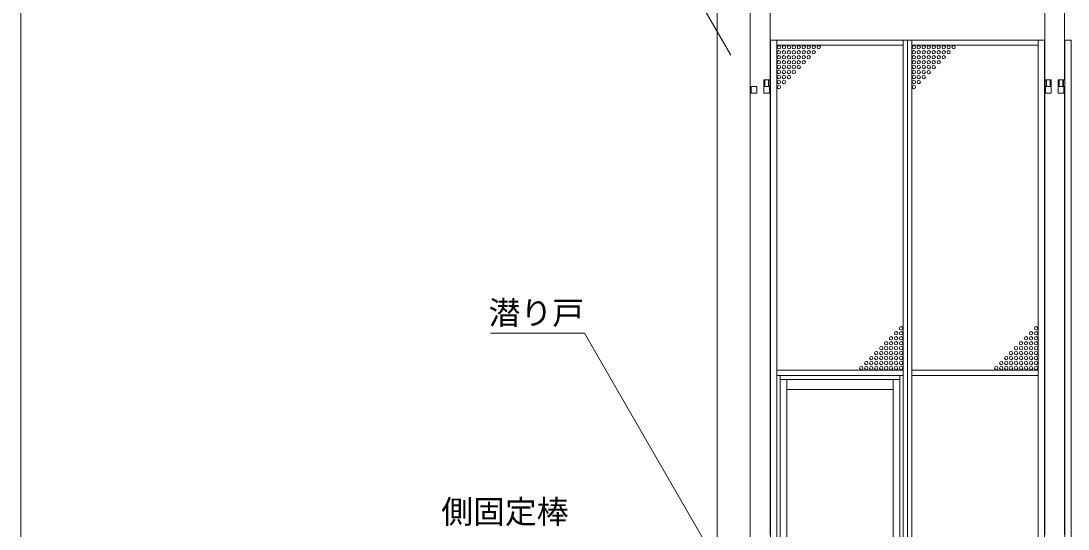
# Model space of a CAD drawing. Units: millimetres, scale not verified. Extents: x 35020 to 55145, y -14438 to 14438.
# Drawn here: x 35020 to 38178, y 5318 to 6851 of the extents above; entities that cross this region are included whole.
import ezdxf
from ezdxf.enums import TextEntityAlignment as Align

# ---------------------------------------------------------------- set-up
doc = ezdxf.new("R2010")
doc.units = ezdxf.units.MM
doc.header["$LTSCALE"] = 38
doc.linetypes.add('DASHED1', pattern=[1.8, 1.2, -0.6])
for name, color, linetype, lineweight in [('0-2_ACCG-3018', 7, 'Continuous', 18), ('0-A_図面枠', 7, 'Continuous', 18), ('0-C_側固定棒', 7, 'Continuous', 18), ('0-F_中央走行棒', 7, 'Continuous', 18), ('1-6_標準ﾊﾟﾈﾙ', 7, 'Continuous', 18), ('1-7_標準柱', 7, 'Continuous', 18), ('1-8_文字', 7, 'Continuous', 18)]:
    doc.layers.add(name, color=color, linetype=linetype, lineweight=lineweight)
doc.styles.add('ＭＳ ゴシック', font='')
doc.styles.get('ＭＳ ゴシック').set_extended_font_data('MS Gothic')

msp = doc.modelspace()

# ---------------------------------------------------------------- linework, layer by layer
at = {"layer": '0-2_ACCG-3018'}
for centre in [(37306.05, 6771.55), (37306.05, 6756.55), (37321.05, 6771.55), (37321.05, 6756.55), (37336.05, 6771.55), (37336.05, 6756.55), (37351.05, 6771.55), (37351.05, 6756.55), (37366.05, 6771.55), (37366.05, 6756.55), (37381.05, 6771.55), (37381.05, 6756.55), (37396.05, 6771.55), (37396.05, 6756.55), (37411.05, 6771.55), (37411.05, 6756.55), (37426.05, 6771.55), (37713.05, 6771.55), (37713.05, 6756.55), (37728.05, 6771.55), (37728.05, 6756.55), (37743.05, 6771.55), (37743.05, 6756.55), (37758.05, 6771.55), (37758.05, 6756.55), (37773.05, 6771.55), (37773.05, 6756.55), (37788.05, 6771.55), (37788.05, 6756.55), (37803.05, 6771.55), (37803.05, 6756.55), (37818.05, 6771.55), (37818.05, 6756.55), (37833.05, 6771.55), (37306.05, 6741.55), (37306.05, 6726.55), (37321.05, 6741.55), (37321.05, 6726.55), (37336.05, 6741.55), (37336.05, 6726.55), (37351.05, 6741.55), (37351.05, 6726.55), (37366.05, 6741.55), (37366.05, 6726.55), (37381.05, 6741.55), (37381.05, 6726.55), (37396.05, 6741.55), (37713.05, 6741.55), (37713.05, 6726.55), (37728.05, 6741.55), (37728.05, 6726.55), (37743.05, 6741.55), (37743.05, 6726.55), (37758.05, 6741.55), (37758.05, 6726.55), (37773.05, 6741.55), (37773.05, 6726.55), (37788.05, 6741.55), (37788.05, 6726.55), (37803.05, 6741.55), (37306.05, 6711.55), (37306.05, 6696.55), (37321.05, 6711.55), (37321.05, 6696.55), (37336.05, 6711.55), (37336.05, 6696.55), (37351.05, 6711.55), (37351.05, 6696.55), (37366.05, 6711.55), (37713.05, 6711.55), (37713.05, 6696.55), (37728.05, 6711.55), (37728.05, 6696.55), (37743.05, 6711.55), (37743.05, 6696.55), (37758.05, 6711.55), (37758.05, 6696.55), (37773.05, 6711.55), (37306.05, 6681.55), (37306.05, 6666.55), (37321.05, 6681.55), (37321.05, 6666.55), (37336.05, 6681.55), (37713.05, 6681.55), (37713.05, 6666.55), (37728.05, 6681.55), (37728.05, 6666.55), (37743.05, 6681.55), (37306.05, 6651.55), (37713.05, 6651.55), (37659.55, 5908.55), (37674.55, 5923.55), (37674.55, 5908.55), (38066.55, 5908.55), (38081.55, 5923.55), (38081.55, 5908.55), (37629.55, 5878.55), (37644.55, 5893.55), (37644.55, 5878.55), (37659.55, 5893.55), (37659.55, 5878.55), (37674.55, 5893.55), (37674.55, 5878.55), (38036.55, 5878.55), (38051.55, 5893.55), (38051.55, 5878.55), (38066.55, 5893.55), (38066.55, 5878.55), (38081.55, 5893.55), (38081.55, 5878.55), (37599.55, 5848.55), (37614.55, 5863.55), (37614.55, 5848.55), (37629.55, 5863.55), (37629.55, 5848.55), (37644.55, 5863.55), (37644.55, 5848.55), (37659.55, 5863.55), (37659.55, 5848.55), (37674.55, 5863.55), (37674.55, 5848.55), (38006.55, 5848.55), (38021.55, 5863.55), (38021.55, 5848.55), (38036.55, 5863.55), (38036.55, 5848.55), (38051.55, 5863.55), (38051.55, 5848.55), (38066.55, 5863.55), (38066.55, 5848.55), (38081.55, 5863.55), (38081.55, 5848.55), (37569.55, 5818.55), (37584.55, 5833.55), (37584.55, 5818.55), (37599.55, 5833.55), (37599.55, 5818.55), (37614.55, 5833.55), (37614.55, 5818.55), (37629.55, 5833.55), (37629.55, 5818.55), (37644.55, 5833.55), (37644.55, 5818.55), (37659.55, 5833.55), (37659.55, 5818.55), (37674.55, 5833.55), (37674.55, 5818.55), (37976.55, 5818.55), (37991.55, 5833.55), (37991.55, 5818.55), (38006.55, 5833.55), (38006.55, 5818.55), (38021.55, 5833.55), (38021.55, 5818.55), (38036.55, 5833.55), (38036.55, 5818.55), (38051.55, 5833.55), (38051.55, 5818.55), (38066.55, 5833.55), (38066.55, 5818.55), (38081.55, 5833.55), (38081.55, 5818.55), (37554.55, 5803.55), (37569.55, 5803.55), (37584.55, 5803.55), (37599.55, 5803.55), (37614.55, 5803.55), (37629.55, 5803.55), (37644.55, 5803.55), (37659.55, 5803.55), (37674.55, 5803.55), (37961.55, 5803.55), (37976.55, 5803.55), (37991.55, 5803.55), (38006.55, 5803.55), (38021.55, 5803.55), (38036.55, 5803.55), (38051.55, 5803.55), (38066.55, 5803.55), (38081.55, 5803.55)]:
    msp.add_circle(centre, 5, dxfattribs=at)
at = {"layer": '0-A_図面枠'}
msp.add_lwpolyline([(35019.8, 14437.5), (55144.8, 14437.5), (55144.8, 562.5), (35019.8, 562.5)], close=True, dxfattribs=at)
at = {"layer": '0-C_側固定棒'}
msp.add_line((37279.8, 5301.55), (37279.8, 6653.05), dxfattribs=at)
msp.add_lwpolyline([(37279.8, 6673.05), (37279.8, 7525.05), (37219.8, 7525.05), (37219.8, 3855.05), (37279.8, 3855.05), (37279.8, 3910.05)], dxfattribs=at)
for points in [[(37222.15, 6633.05), (37239.45, 6633.05), (37239.45, 6653.05), (37222.15, 6653.05)], [(37260.15, 6633.05), (37277.45, 6633.05), (37277.45, 6653.05), (37260.15, 6653.05)]]:
    msp.add_lwpolyline(points, close=True, dxfattribs=at)
at = {"layer": '0-F_中央走行棒'}
for p, q in [((38107.8, 6653.05), (38107.8, 5301.55)), ((38167.8, 5301.55), (38167.8, 6653.05))]:
    msp.add_line(p, q, dxfattribs=at)
for points in [[(38112.8, 8005.05), (38107.8, 8005.05), (38107.8, 6673.05)], [(38167.8, 6673.05), (38167.8, 8005.05), (38162.8, 8005.05)]]:
    msp.add_lwpolyline(points, dxfattribs=at)
for points in [[(38110.15, 6633.05), (38127.45, 6633.05), (38127.45, 6653.05), (38110.15, 6653.05)], [(38148.15, 6633.05), (38165.45, 6633.05), (38165.45, 6653.05), (38148.15, 6653.05)]]:
    msp.add_lwpolyline(points, close=True, dxfattribs=at)
at = {"layer": '1-6_標準ﾊﾟﾈﾙ', "color": 4, "linetype": 'DASHED1', "lineweight": 9}
for p, q in [((37263.3, 6673.05), (37263.3, 6653.05)), ((37274.3, 6673.05), (37274.3, 6653.05)), ((38113.3, 6673.05), (38113.3, 6653.05)), ((38124.3, 6673.05), (38124.3, 6653.05)), ((38151.3, 6673.05), (38151.3, 6653.05)), ((38162.3, 6673.05), (38162.3, 6653.05))]:
    msp.add_line(p, q, dxfattribs=at)
at = {"layer": '1-6_標準ﾊﾟﾈﾙ'}
for p, q in [((37276.5, 6673.05), (37276.5, 6653.05)), ((38111.1, 6673.05), (38111.1, 6653.05)), ((38164.5, 6673.05), (38164.5, 6653.05))]:
    msp.add_line(p, q, dxfattribs=at)
for points in [[(37280.3, 6793.05), (37300.05, 6793.05), (37300.05, 3790.05), (37280.3, 3790.05)], [(37680.55, 6793.05), (37300.05, 6793.05), (37300.05, 6777.55), (37680.55, 6777.55)], [(37680.55, 6793.05), (37693.8, 6793.05), (37693.8, 3790.05), (37680.55, 3790.05)], [(37693.8, 6793.05), (37707.05, 6793.05), (37707.05, 3790.05), (37693.8, 3790.05)], [(37707.05, 6793.05), (38087.55, 6793.05), (38087.55, 6777.55), (37707.05, 6777.55)], [(38107.3, 6793.05), (38087.55, 6793.05), (38087.55, 3790.05), (38107.3, 3790.05)], [(38168.3, 6793.05), (38188.05, 6793.05), (38188.05, 3790.05), (38168.3, 3790.05)], [(37680.55, 5797.55), (37300.05, 5797.55), (37300.05, 5781.55), (37680.55, 5781.55)], [(37300.05, 3805.55), (37310.3, 3805.55), (37310.3, 5781.55), (37300.05, 5781.55)], [(37680.55, 3805.55), (37670.3, 3805.55), (37670.3, 5781.55), (37680.55, 5781.55)], [(37707.05, 5797.55), (38087.55, 5797.55), (38087.55, 5781.55), (37707.05, 5781.55)], [(37330.3, 5769.05), (37650.3, 5769.05), (37650.3, 5739.05), (37330.3, 5739.05)], [(37670.3, 5769.05), (37650.3, 5769.05), (37650.3, 3818.05), (37670.3, 3818.05)]]:
    msp.add_lwpolyline(points, close=True, dxfattribs=at)
for points in [[(37280.3, 6653.05), (37260.3, 6653.05), (37260.3, 6673.05), (37280.3, 6673.05)], [(38107.3, 6653.05), (38127.3, 6653.05), (38127.3, 6673.05), (38107.3, 6673.05)], [(38168.3, 6653.05), (38148.3, 6653.05), (38148.3, 6673.05), (38168.3, 6673.05)], [(37310.3, 4782.05), (37310.3, 5769.05), (37330.3, 5769.05), (37330.3, 4787.05)]]:
    msp.add_lwpolyline(points, dxfattribs=at)
at = {"layer": '1-7_標準柱'}
for p, q in [((37119.8, 4224.5), (37119.8, 7674.5)), ((37219.8, 4224.5), (37219.8, 7674.5))]:
    msp.add_line(p, q, dxfattribs=at)
at = {"layer": '1-8_文字'}
for p, q in [((37161.2, 6747.95), (36719.8, 7512.5)), ((36435.9, 5908.45), (36719.45, 5908.45)), ((36719.8, 5908.45), (36719.45, 5908.45)), ((37449.2, 4645.1), (36719.8, 5908.45))]:
    msp.add_line(p, q, dxfattribs=at)

# ---------------------------------------------------------------- texts
at = {"layer": '1-8_文字', "style": 'ＭＳ ゴシック'}
for s, p in [('潜り戸', (36430.38, 5913.85)), ('側固定棒', (36287.55, 5313.85))]:
    msp.add_text(s, height=70.38, dxfattribs=at).set_placement(p, align=Align.BOTTOM_LEFT)

doc.saveas('drawing.dxf')
